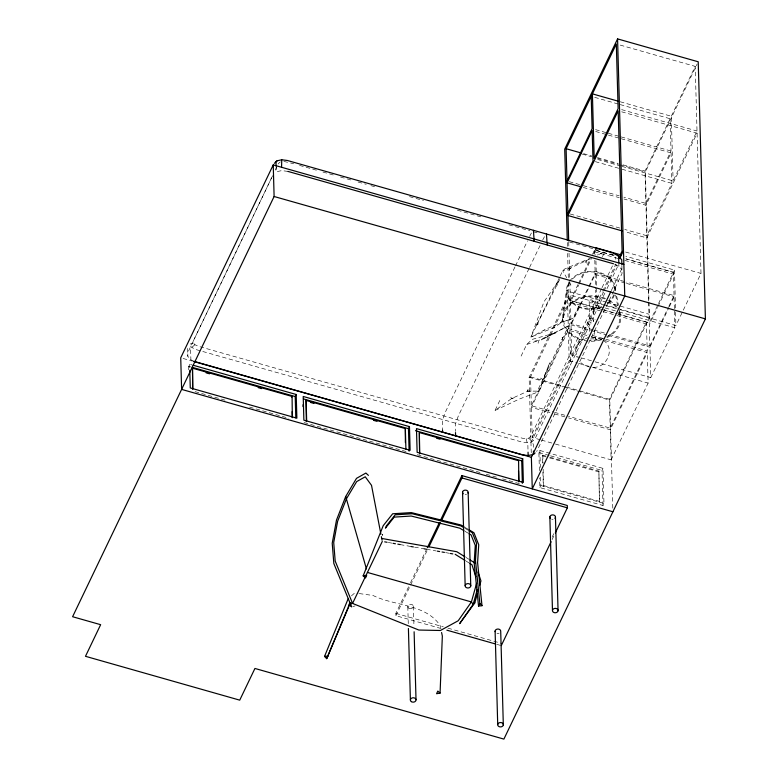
<?xml version="1.0" encoding="UTF-8"?>
<svg xmlns="http://www.w3.org/2000/svg" width="778" height="778" viewBox="0 0 778 778"><rect width="100%" height="100%" fill="white"/><g stroke="black" fill="none" stroke-linecap="round" stroke-linejoin="round"><path stroke-width="0.58" stroke-dasharray="3.89 2.92" d="M194.121 361.381L190.902 359.864L187.799 356.285L187.809 352.58L273.156 174.612M601.482 288.803L530.703 436.4L528.787 438.131L526.191 438.704L522.378 438.228L198.225 346.249L194.928 344.712L193.44 342.981L193.44 340.706L272.086 176.713M615.641 259.288L615.641 257.022M621.885 265.395L622.001 273.593L536.655 451.571M589.753 331.418L588.81 324.436L588.975 324.903C584.774 320.74 591.552 315.605 595.131 319.641M563.544 317.842L567.25 289.756M562.601 317.813L566.462 289.737M528.174 389.584L527.503 391.47M538.075 343.244L538.746 340.453L568.611 325.807L537.287 391.13L527.863 391.139L511.574 398.589L495.032 410.463L500.449 399.172M538.473 323.716L536.538 325.35L537.083 323.619M495.032 410.463L519.48 398.997L538.921 391.655L549.667 362.888L542.85 379.538L540.545 378.069M275.237 170.149L278.378 163.594L280.294 161.863M188.714 369.851L188.616 366.302L189.608 364.24L191.923 364.892M514.958 266.99L445.317 412.214L442.663 419.566L442.517 430.02M515.483 265.901L527.533 240.791M529.624 236.424L531.724 232.369M529.04 268.507L458.349 415.909L455.694 423.261L455.48 431.469M529.565 267.418L540.039 245.576M542.655 240.12L545.271 235.131M441.068 628.527L395.905 615.709L395.837 613.375L409.996 583.85M410.521 582.761L426.256 549.958M395.905 615.709L427.89 549.015M521.104 356.1L526.687 344.469L532.24 339.383L555.025 333.003L556.445 333.606M559.606 277.25L530.897 337.127L554.772 327.159L562.066 322.092L572.822 318.474L578.482 306.668M560.121 276.18L562.689 270.832L564.77 268.916L589.656 258.529M531.248 452.757L529.137 377.281L568.786 294.619L602.678 304.237M540.34 439.774L532.22 437.469L530.528 376.863L567.522 299.705L617.421 313.865M602.833 309.732L570.342 300.512L578.073 284.398M578.589 283.318L590.444 258.607M592.505 254.309L594.567 250.01L615.447 255.943M593.03 329.794L570.994 323.541L570.4 302.341L578.638 285.147M579.153 284.077L591.523 258.286M593.585 253.988L594.616 251.839L594.567 250.01M602.444 256.711L604.934 251.508L597.29 255.019M567.522 299.705L568.329 328.588L531.335 405.737L553.382 412M570.994 323.541L588.304 287.432M588.829 286.333L595.131 273.204L625.298 281.762M586.943 335.474L568.378 330.212L531.374 407.361L549.939 412.632M579.999 357.53L571.879 355.225L571.023 324.844L588.868 287.636M589.393 286.547L595.17 274.508L595.131 273.204M648.628 300.921L645.001 171.092L695.211 66.383L619.803 44.978M612.801 508.131L609.787 400.164L649.435 317.502L645.37 172.006L697.176 63.971M602.007 287.714L612.49 265.852M620.222 104.583L670.111 118.733L671.015 151.049L645.905 203.408L623.859 197.155M621.175 138.737L671.064 152.896L645.954 205.246L623.907 198.993M604.895 293.053L534.826 439.171L532.035 441.7L527.396 442.711L521.834 442.021L196.562 349.73L191.748 347.474L189.073 344.382M606.986 288.687L618.491 264.705M611.265 290.709L622.303 267.69M539.397 470.671L538.891 452.533L539.883 450.472L602.999 468.375L603.971 503.434L602.989 505.505L539.874 487.592L539.601 477.925M671.064 152.896L671.91 183.365L646.81 235.724L624.763 229.471M622.05 166.404L673.106 180.885L697.02 131.015L695.211 66.383M542.655 462.881L542.791 455.179L548.636 456.842M621.671 111.799L697.078 133.194L646.868 237.912L624.822 231.649M539.874 487.592L540.856 485.53L540.622 477.07M543.18 469.202L543.307 486.25L542.85 469.893M555.424 444.053L611.119 459.856L609.417 399.25L646.421 322.092L618.578 314.195M617.917 314.011L649.241 322.899L658.003 304.636M658.519 303.556L673.456 272.397L625.891 258.899M609.281 334.404L649.883 345.928L649.29 324.727L657.536 307.534M658.052 306.454L673.505 274.226L673.456 272.397M552.079 537.209L554.169 532.833M552.137 539.543L554.237 535.167M646.421 322.092L647.228 350.975L610.224 428.124L568.455 416.279M649.883 345.928L668.253 307.631M668.779 306.532L674.02 295.591L626.455 282.093M591.581 336.796L647.277 352.59L610.273 429.748L568.504 417.893M595.082 361.809L650.768 377.612L649.922 347.231L668.817 307.835M669.343 306.746L674.059 296.895L674.02 295.591M598.895 471.098L599.41 502.17L598.895 471.098L549.803 457.172M602.989 505.505L602.007 470.447L602.999 468.375M532.22 437.469L569.233 360.71L568.378 330.212M571.879 355.225L595.919 305.355L595.54 289.931M605.109 305.443L596.989 303.138L602.221 292.285M602.746 291.196L615.826 264.073M530.966 442.556L603.602 291.896M604.117 290.816L616.682 264.753M674.351 308.759L673.466 272.31L674.536 270.092L625.804 256.263M611.119 459.856L648.123 383.097L647.277 352.59M650.768 377.612L674.818 327.742L674.38 309.945M620.192 309.722L675.888 325.525L700.997 273.428L697.078 133.194M536.538 325.35L559.878 279.127L544.016 301.689L530.897 337.127L544.493 329.911L560.773 322.462L572.822 318.474M561.765 339.947L563.058 337.409L561.463 337.594M569.146 270.112L570.216 268.118L590.842 258.51M577.957 344.343L575.73 350.771L577.111 357.744M557.68 281.646L557.038 282.599L557.369 285.711M562.941 319.311L560.773 322.462L562.883 321.771M585.085 262.614L586.281 260.64M579.659 342.252L582.45 339.976L588.294 337.545M577.801 344.537L579.785 342.087M351.423 595.88L354.68 592.982L358.084 593.42M194.928 344.712L191.748 347.474L190.61 349.74L190.902 359.864M543.851 330.446L544.493 329.911M568.611 325.807L541.362 339.908L555.025 333.003M598.428 254.737L603.854 252.043M526.687 344.469L538.746 340.453L534.875 341.065M190.172 344.032L193.44 342.981M510.776 397.12L511.574 398.589L513.82 397.869M352.784 606.597L355.079 605.926M569.039 268.41L571.023 268.459M590.492 338.975L593.381 338.809L596.726 340.035L595.151 337.72L595.326 338.216L594.11 330.456M569.272 268.254L570.216 268.118L562.689 270.832L566.705 277.775M593.507 367.342C606.714 367.897 615.476 348.923 603.923 340.725M591.562 337.088L598.058 337.798L601.141 338.994M530.363 391.246L527.863 391.139L527.299 388.806M511.574 398.589L512.955 398.657M283.844 161.416L293.714 163.759M287.87 171.384L281.655 170.615L276.268 171.792L276.151 167.289M359.222 593.565L373.109 595.491C394.329 606.14 425.556 603.806 440.066 625.405L440.572 627.778M388.271 542.49L391.849 543.122M400.213 544.6L410.969 546.496M414.557 547.129L424.117 548.821M426.5 549.239L436.059 550.931M445.619 552.623L450.404 553.469M590.483 367.265L584.657 365.602L579.581 361.682M620.251 101.772L671.297 116.253L673.106 180.885M594.693 97.338L619.055 104.252M621.603 109.61L697.02 131.015M595.598 129.654L607.2 132.941M608.357 133.271L619.959 136.568M621.116 136.899L671.015 151.049M595.647 131.492L607.248 134.788M608.406 135.119L620.008 138.406M583.51 153.645L591.63 155.95M597.436 157.594L618.315 163.516M622.954 164.839L645.001 171.092M582.255 154.093L591.601 156.748M597.446 158.411L618.481 164.382M619.658 164.712L645.37 172.006M597.689 159.49L620.893 166.074M595.335 161.639L620.863 168.884M622.021 169.215L671.91 183.365M569.331 181.682L582.09 185.3M583.247 185.631L619.22 195.832M583.305 187.469L619.269 197.68M570.235 213.999L620.124 228.149M625.58 252.033L700.997 273.428M299.559 165.413L317.103 170.392M322.948 172.055L334.637 175.371M340.482 177.024L352.181 180.35M358.026 182.003L366.214 184.328M370.892 185.65L375.56 186.983M409.471 196.601L423.504 200.588M457.415 210.206L481.971 217.169M508.861 224.803L529.906 230.774M533.329 231.747L539.844 233.594M569.438 241.987L598.194 250.156M613.132 255.194L594.567 249.923L594.674 254.221M625.891 258.811L673.466 272.31M594.616 251.839L617.82 258.422M624.783 260.397L673.505 274.226M595.17 274.508L625.337 283.066M626.494 283.396L674.059 296.895M570.109 291.857L606.072 302.068M607.229 302.389L648.998 314.244M603.845 304.568L616.701 308.214M617.868 308.545L649.435 317.502M606.266 305.773L619.035 309.391M595.919 305.355L604.039 307.66M605.196 307.991L617.965 311.608M619.123 311.939L674.818 327.742M603.991 310.062L616.76 313.68M570.4 302.341L615.641 315.178M616.808 315.508L649.29 324.727M594.197 330.125L604.632 333.091M571.023 324.844L606.996 335.055M608.153 335.386L649.922 347.231M568.329 328.588L588.061 334.18M592.7 335.503L647.228 350.975M581.156 357.861L593.915 361.478M569.233 360.71L577.354 363.015M578.511 363.345L591.27 366.963M592.437 367.294L648.123 383.097M530.528 376.863L565.334 386.734M566.491 387.065L609.417 399.25M529.137 377.281L563.039 386.899M564.206 387.23L609.787 400.164M554.539 412.321L567.298 415.948M554.588 413.945L567.347 417.572M541.498 440.105L554.267 443.723M538.891 452.533L549.404 455.519M550.581 455.85L602.007 470.447M542.461 455.869L548.305 457.522M549.472 457.863L598.564 471.789M183.063 358.464L192.419 361.118M188.616 366.302L190.931 366.963M543.637 485.56L599.741 501.479M540.856 485.53L603.971 503.434M195.074 391.635L226.359 400.514M249.524 407.089L288.92 418.272M304.052 422.561L407.964 452.047M417.309 454.702L480.357 472.586M486.192 474.24L497.871 477.556M502.539 478.878L521.221 484.179M395.837 613.375L443.314 626.844M447.943 628.157L501.207 643.27M496.646 644.301L500.118 645.283M537.287 391.13L538.921 391.655M610.847 253.745L614.153 255.291M614.62 264.296L618.918 266.309L622.011 269.898M464.981 527.396L467.967 529.176M465.088 528.379L468.2 530.236M464.923 531.248L467.996 533.086M465.954 557.418L469.008 559.314M466.022 561.064L468.988 562.902M528.787 438.131L532.035 441.7L533.261 444.257L533.377 448.76M569 281.733L571.295 285.701M526.191 438.704L527.873 445.434L528.029 451.065M614.902 286.994L615.797 291.585M616.691 296.175L618.481 305.365M619.376 309.955L620.27 314.555M614.114 287.101L615.427 293.996M615.641 295.144L617.82 306.639M618.909 312.386L619.337 314.682M586.505 260.669L586.982 263.372M648.658 302.127L649.241 322.899M618.85 264.063L618.918 266.309M593.099 301.446A1.964 1.537 -1.6 0 1 590.074 302.7A1.964 1.537 -1.6 0 1 590.23 300.036A1.964 1.537 -1.6 0 1 593.099 301.446L593.663 321.499A1.964 1.537 -1.6 0 1 590.638 322.753A1.964 1.537 -1.6 0 1 590.794 320.089A1.964 1.537 -1.6 0 1 593.663 321.499M589.17 301.349L589.734 321.402M568.718 242.182L568.854 247.025M569.019 253.083L569.797 280.955M569.836 282.161L570.342 300.512M567.327 242.483L567.463 247.326M567.629 253.395L568.31 277.639M568.446 282.492L570.76 365.232M542.791 455.179L543.025 463.357M539.883 450.472L540.35 467.393M413.4 606.276L413.945 625.707M407.798 606.655L408.275 623.655M302.389 404.463L302.457 406.836M189.608 364.24L189.706 367.79M187.576 348.398L187.799 356.285M674.536 270.092L675.528 311.064M675.557 312.27L675.888 325.525M595.637 247.705L595.812 254.941M595.958 260.961L596.989 303.138M594.82 260.192L595.51 288.745M499.106 633.214A2.811 2.198 -1.6 0 1 496.967 633.321M553.109 519.247A2.811 2.198 -1.6 0 1 551.66 519.15M466.547 494.283A2.811 2.198 -1.6 0 1 465.118 494.497M614.425 294.92A24.4 19.071 -1.6 0 1 606.295 304.927M602.036 307.164A24.4 19.071 -1.6 0 1 573.687 304.101A24.4 19.071 -1.6 0 1 569.029 282.035M569.622 281.15A24.4 19.071 -1.6 0 1 597.611 271.96A24.4 19.071 -1.6 0 1 615.194 290.972M619.619 312.241A29.049 22.698 -1.6 0 1 607.064 337.603M601.618 339.753A29.049 22.698 -1.6 0 1 562.747 316.393A29.049 22.698 -1.6 0 1 607.287 299.267M609.271 300.337A29.049 22.698 -1.6 0 1 617.683 308.263M618.714 312.445A28.105 21.959 -1.6 0 1 606.568 336.991M604.525 337.924A28.105 21.959 -1.6 0 1 589.724 340.492M585.085 339.986A28.105 21.959 -1.6 0 1 565.762 310.228A28.105 21.959 -1.6 0 1 606.772 299.89M607.744 300.386A28.105 21.959 -1.6 0 1 616.837 308.594M613.667 294.765A23.603 18.448 -1.6 0 1 606.723 303.819M601.676 306.62A23.603 18.448 -1.6 0 1 574.242 303.653A23.603 18.448 -1.6 0 1 569.729 282.307M572.394 279.03A23.603 18.448 -1.6 0 1 599.148 272.99A23.603 18.448 -1.6 0 1 614.406 290.943M382.815 534.671L382.504 535.429L382.455 534.194L382.815 534.671M596.084 339.636L595.685 339.043L596.084 339.636M408.761 608.143A2.811 2.198 -1.6 0 0 413.361 606.85A2.811 2.198 -1.6 0 0 409.685 604.399A2.811 2.198 -1.6 0 0 408.761 608.143"/><path stroke-width="1.17" d="M440.066 693.11L437.81 691.068L436.575 693.733L440.066 693.11L442.342 636.103L441.583 632.533M476.613 583.335L471.41 601.939L458.193 620.766L440.416 630.491L418.856 630.044L352.56 603.436L335.192 561.074L333.713 542.529L337.603 521.357L346.395 498.873L356.674 481.601L365.242 476.778L371.514 485.336L380.919 534.272M477.254 589.685L473.15 604.36L459.613 623.674L474.794 602.892L477.381 593.643M479.647 585.552L480.94 580.923L478.023 572.025M348.155 598.768L324.523 656.438L326.702 658.665L349.371 605.216L349.76 602.366L350.188 602.814M348.281 606.898L349.332 603.816M368.422 475.377L365.884 473.063L356.509 478.344L345.714 496.481L336.485 520.093L332.216 543.258L333.84 563.525L351.637 606.928M363.161 575.866L366.701 575.263L365.553 577.947L363.161 575.866L383.204 525.695L392.676 513.772L411.29 512.595L461.004 525.024L463.989 526.803M326.702 658.665L347.931 607.929M623.878 264.403L273.234 164.907L180.729 357.802L181.614 389.389L612.908 511.768M273.234 164.907L274.109 196.503L72.597 616.721L100.644 624.685L85.483 656.301L239.731 700.151L254.931 668.458L503.891 739.1L705.403 318.883L698.226 61.783L617.576 38.9L564.721 149.123L567.259 240.052M292.158 411.63L292.324 417.669L292.081 396.44L192.497 368.189L192.711 388.203M192.74 389.408L192.497 368.189M291.75 397.13L292.081 396.44M295.805 417.874L295.212 396.547L296.204 394.485L193.08 365.222M405.912 449.11L405.338 428.581L306.104 400.427L306.347 421.647M405.338 428.581L405.377 442.556M409.102 451.191L408.469 428.688L409.461 426.616L303.216 396.469L303.877 420.169L410.123 450.306L409.461 426.616M419.361 432.558L419.605 453.778L419.361 432.558L518.595 460.722L518.838 481.942L518.537 471.069M568.679 240.966L566.102 148.705L616.322 43.996L618.121 108.628L594.207 158.498L592.398 93.866L617.927 101.111M352.56 603.436L382.29 541.43M567.006 181.021L592.116 128.662L591.212 96.346M567.911 213.337L593.021 160.978L592.165 130.51L567.055 182.859L580.981 186.817M427.307 547.77L439.366 522.621M440.416 520.433L461.908 475.601L567.279 505.496L567.347 507.83L555.288 532.979M428.941 546.827L440.474 522.767M441.525 520.579L461.976 477.935L461.908 475.601M522.359 483.333L521.727 460.819L522.719 458.757L416.473 428.61L417.134 452.3L523.38 482.448L522.719 458.757M617.576 38.9L624.753 296L532.259 488.885L531.374 457.289L610.74 291.808M501.275 645.614L551.087 541.731M618.967 257.557L622.108 251.041L618.189 110.807L567.969 215.525L622.507 230.998M619.823 258.238L623.489 250.642M468.969 529.769L473.938 532.745L478.733 544.765L477.595 562.591L481.99 605.692L478.548 606.12L479.861 603.475L475.475 560.423L476.564 543.307L472.343 532.706L469.231 530.849M618.821 262.935L618.627 256.176L612.587 252.772L287.325 160.472L281.753 159.782L281.558 167.241M351.637 603.067L349.974 605.556L350.859 606.256M274.323 163.331L277.114 160.803L281.753 159.782M194.121 361.381L521.95 454.79L528.155 455.568L533.543 454.381L535.099 452.971M474.794 602.892L473.15 604.36L471.41 601.939L367.43 572.433M277.114 160.803L275.986 161.668L276.112 166.171M324.523 656.438L328.102 656.048M382.115 538.522L456.803 551.719L464.943 556.785M384.682 541.848L387.074 542.276M393.046 543.326L395.438 543.754M397.83 544.172L400.213 544.6M410.969 546.496L413.361 546.924M424.117 548.821L426.5 549.239M437.255 551.145L439.648 551.563M442.03 551.991L444.423 552.409M450.404 553.469L452.786 553.887M566.102 148.705L581.185 152.984M595.637 247.705L621.165 254.951M287.87 171.384L613.541 263.791M274.109 196.503L705.403 318.883M193.586 361.449L531.374 457.289M192.088 367.284L295.212 396.547M303.391 398.871L408.469 428.688M415.481 430.672L521.727 460.819M206.063 372.818L209.535 373.81M258.17 387.609L261.641 388.592M310.441 402.44L313.942 403.432M373.489 420.324L376.99 421.316M436.546 438.218L440.047 439.21M461.976 477.935L567.347 507.83M446.854 630.17L495.489 643.97M464.058 527.756L460.946 525.909L412.301 513.752L395.205 514.822L386.413 525.899L385.45 528.136L394.213 517.107L411.212 516.038L459.788 528.184L463.892 530.635M469.027 533.698L471.079 534.924L475.27 545.427L474.152 562.971L478.548 606.12M470.029 559.956L475.115 563.116M455.179 554.306L465.04 560.442M469.97 563.515L471.945 564.74L475.844 576.673M479.861 603.475L481.99 605.692M617.401 255.028L621.729 259.764L621.855 264.267M546.448 234.003L547.206 244.973M533.426 230.307L534.175 241.277M345.714 496.481L366.428 568.932M381.376 536.655L382.066 540.233M555.453 517.263L558.059 610.759A2.811 2.198 -1.6 0 1 553.625 612.374A2.811 2.198 -1.6 0 1 554.101 608.581A2.811 2.198 -1.6 0 1 558.059 610.759M549.851 516.893L552.468 610.38M533.445 451.007L533.543 454.381M528.058 452.183L528.155 455.568M503.317 724.872A2.811 2.198 -1.6 0 0 499.311 722.752A2.811 2.198 -1.6 0 0 498.922 726.555A2.811 2.198 -1.6 0 0 503.317 724.872L500.711 631.386A2.811 2.198 -1.6 0 0 497.764 629.042A2.811 2.198 -1.6 0 0 495.139 631.668M495.109 631.094L497.716 724.581M468.152 492.455L470.758 585.941A2.811 2.198 -1.6 0 1 466.362 587.623A2.811 2.198 -1.6 0 1 466.751 583.821A2.811 2.198 -1.6 0 1 470.758 585.941M462.55 492.163L465.156 585.649M455.509 432.597L455.607 435.972M442.517 430.02L442.575 432.276M414.12 631.775L416.016 699.772M408.411 628.507L410.405 700.142M306.104 400.427L306.678 420.956M296.204 394.485L296.865 418.175L190.27 387.93L189.774 370.163M550.484 518.498A2.811 2.198 -1.6 0 1 550.688 515.532A2.811 2.198 -1.6 0 1 554.481 515.396A2.811 2.198 -1.6 0 1 554.938 518.333M463.202 493.758A2.811 2.198 -1.6 0 1 464.845 490.15A2.811 2.198 -1.6 0 1 467.996 493.019M411.368 701.639A2.811 2.198 -1.6 0 0 415.967 700.346A2.811 2.198 -1.6 0 0 412.291 697.885A2.811 2.198 -1.6 0 0 411.368 701.639"/></g></svg>
